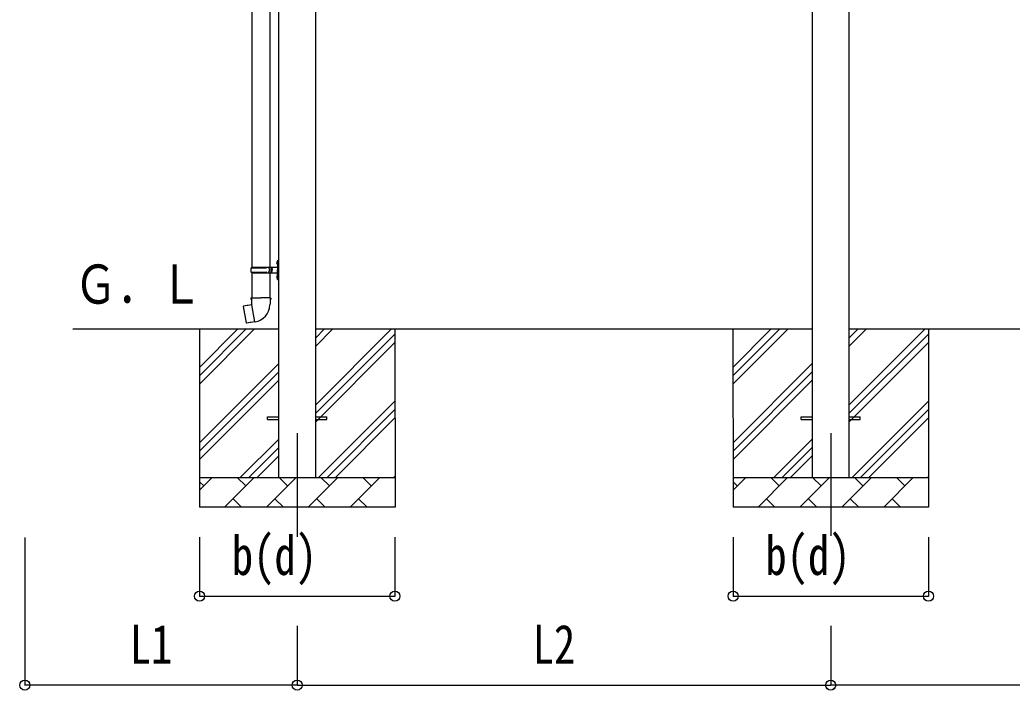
# Model space of a CAD drawing. Units: millimetres, scale not verified. Extents: x -16820 to 16820, y -11880 to 11880.
# Drawn here: x -749 to 2599, y -8573 to -6312 of the extents above; entities that cross this region are included whole.
import ezdxf
from ezdxf.enums import TextEntityAlignment as Align

# ---------------------------------------------------------------- set-up
doc = ezdxf.new("R2010")
doc.units = ezdxf.units.MM
doc.header["$LTSCALE"] = 50
for name, color, linetype in [('0-3_YKK_12', 2, 'Continuous'), ('0-4_YKK_13', 4, 'Continuous'), ('0-5_YKK_A1', 4, 'Continuous'), ('0-6_YKK_D', 6, 'Continuous')]:
    doc.layers.add(name, color=color, linetype=linetype)
doc.styles.add('ＭＳ ゴシック', font='')
doc.styles.get('ＭＳ ゴシック').set_extended_font_data('MS Gothic')

msp = doc.modelspace()

# ---------------------------------------------------------------- linework, layer by layer
at = {"layer": '0-3_YKK_12'}
for p, q in [((186.27, -7706.09), (186.27, -8055.67)), ((1986.27, -7706.09), (1986.27, -8052.28))]:
    msp.add_line(p, q, dxfattribs=at)
at = {"layer": '0-4_YKK_13'}
for p, q in [((33.77, -6242.58), (33.77, -7147.09)), ((93.77, -6242.58), (93.77, -7147.09)), ((117.47, -7129.94), (119.52, -7130.94)), ((118.74, -7127.94), (119.37, -7127.94)), ((118.74, -7127.94), (118.74, -7136.24)), ((119.37, -7127.94), (119.37, -7136.24)), ((119.37, -7127.94), (119.77, -7128.34)), ((119.52, -7130.94), (120.13, -7132.09)), ((119.77, -7124.09), (122.77, -7122.59)), ((119.77, -7124.09), (119.77, -7156.09)), ((119.77, -7128.34), (119.77, -7135.84)), ((122.77, -7122.59), (122.77, -7156.09)), ((122.77, -7122.59), (123.77, -7122.59)), ((123.77, -7122.59), (123.77, -7156.09)), ((30.77, -7149.09), (81.11, -7149.09)), ((30.77, -7163.09), (81.11, -7163.09)), ((31.77, -7147.09), (117.77, -7147.09)), ((31.77, -7147.09), (31.77, -7149.09)), ((31.77, -7165.09), (31.77, -7163.09)), ((90.77, -7147.09), (90.77, -7151.59)), ((90.77, -7151.59), (92.77, -7151.59)), ((90.77, -7165.09), (90.77, -7160.59)), ((90.77, -7160.59), (92.77, -7160.59)), ((92.77, -7151.59), (92.77, -7156.09)), ((92.77, -7160.59), (92.77, -7156.09)), ((98.77, -7147.09), (98.77, -7156.09)), ((98.77, -7151.59), (101.77, -7151.59)), ((98.77, -7165.09), (98.77, -7156.09)), ((98.77, -7160.59), (101.77, -7160.59)), ((101.77, -7151.59), (101.77, -7156.09)), ((101.77, -7160.59), (101.77, -7156.09)), ((118.74, -7136.24), (119.37, -7136.24)), ((119.37, -7136.24), (119.77, -7135.84)), ((119.77, -7188.09), (119.77, -7156.09)), ((122.77, -7189.59), (122.77, -7156.09)), ((123.77, -7189.59), (123.77, -7156.09)), ((31.77, -7165.09), (117.77, -7165.09)), ((33.77, -7165.09), (33.77, -7250.02)), ((93.77, -7165.09), (93.77, -7250.02)), ((117.47, -7177.94), (119.52, -7178.94)), ((118.74, -7175.94), (119.37, -7175.94)), ((118.74, -7175.94), (118.74, -7184.24)), ((118.74, -7184.24), (119.37, -7184.24)), ((119.37, -7175.94), (119.37, -7184.24)), ((119.37, -7175.94), (119.77, -7176.34)), ((119.37, -7184.24), (119.77, -7183.84)), ((119.52, -7178.94), (120.13, -7180.09)), ((119.77, -7176.34), (119.77, -7183.84)), ((119.77, -7188.09), (122.77, -7189.59)), ((122.77, -7189.59), (123.77, -7189.59)), ((31.92, -7250.02), (29.77, -7250.8)), ((29.77, -7250.8), (29.77, -7254.42)), ((29.77, -7254.42), (32.02, -7255.23)), ((31.92, -7250.02), (63.77, -7250.02)), ((31.92, -7250.02), (32.02, -7255.23)), ((32.02, -7255.23), (32.27, -7270.02)), ((95.62, -7250.02), (63.77, -7250.02)), ((97.77, -7254.42), (95.53, -7255.23)), ((95.62, -7250.02), (97.77, -7250.8)), ((97.77, -7250.8), (97.77, -7254.42)), ((5.31, -7278.47), (4.51, -7279.64)), ((4.51, -7279.64), (14.13, -7334.2)), ((33.18, -7273.22), (5.31, -7278.47)), ((18.06, -7275.87), (17.85, -7276.11)), ((32.27, -7270.02), (33.62, -7272.02)), ((43.54, -7330.52), (33.4, -7273.04)), ((33.43, -7272.22), (33.43, -7272.93)), ((33.62, -7272.02), (33.59, -7272.02)), ((93.96, -7271.96), (93.89, -7274.12)), ((95.28, -7270.02), (93.96, -7271.96)), ((43.84, -7331.28), (43.6, -7330.62)), ((28.15, -7333.11), (27.87, -7332.95)), ((86.27, -7651.59), (123.77, -7651.59)), ((86.27, -7660.59), (86.27, -7651.59)), ((86.27, -7660.59), (123.77, -7660.59)), ((248.77, -7651.59), (286.27, -7651.59)), ((248.77, -7660.59), (286.27, -7660.59)), ((286.27, -7660.59), (286.27, -7651.59)), ((1886.27, -7651.59), (1923.77, -7651.59)), ((1886.27, -7660.59), (1886.27, -7651.59)), ((1886.27, -7660.59), (1923.77, -7660.59)), ((2048.77, -7651.59), (2086.27, -7651.59)), ((2048.77, -7660.59), (2086.27, -7660.59)), ((2086.27, -7660.59), (2086.27, -7651.59))]:
    msp.add_line(p, q, dxfattribs=at)
for points in [[(117.47, -7134.24), (119.52, -7133.24), (120.13, -7132.09)], [(117.47, -7182.24), (119.52, -7181.24), (120.13, -7180.09)], [(95.62, -7250.02), (95.53, -7255.23), (95.28, -7270.02)], [(20.3, -7275.65), (20.02, -7275.5), (18.06, -7275.87)], [(43.27, -7330.42), (15.29, -7335.02), (14.13, -7334.2)], [(30.34, -7332.55), (30.12, -7332.79), (28.15, -7333.11)]]:
    msp.add_lwpolyline(points, dxfattribs=at)
for centre, radius, start, end in [((123.07, -7132.09), 6, 136.21765, 223.78235), ((79.52, -7156.09), 49.25, 171.82876, 180.00002), ((79.52, -7156.09), 49.25, 180.00002, 188.17127), ((81.11, -7147.09), 2, 270, 359.99998), ((81.11, -7165.09), 2, 0.00005, 90.00004), ((117.77, -7145.09), 2, 270, 359.99998), ((123.07, -7180.09), 6, 136.21765, 223.78235), ((117.77, -7167.09), 2, 0.00005, 90.00004), ((33.13, -7272.93), 0.3, 280.66842, 0), ((33.63, -7272.22), 0.2, 100, 180), ((33.62, -7272.02), 60.3, 279.96938, 358), ((43.32, -7330.72), 0.3, 20, 99.33158), ((44.03, -7331.21), 0.2, 200, 279.96938)]:
    msp.add_arc(centre, radius, start, end, dxfattribs=at)
at = {"layer": '0-5_YKK_A1'}
for p, q in [((1923.77, -4998.59), (1923.77, -7856.09)), ((2048.77, -7856.09), (2048.77, -4998.59)), ((123.77, -5058.59), (123.77, -7856.09)), ((248.77, -7856.09), (248.77, -5058.59)), ((123.77, -7356.09), (-570.39, -7356.09)), ((-143.45, -7356.09), (-142.97, -7956)), ((-143.35, -7484.55), (-15.1, -7356.09)), ((-143.32, -7512.83), (13.16, -7356.09)), ((-143.3, -7541.11), (41.41, -7356.09)), ((248.67, -7384.91), (277.44, -7356.09)), ((248.69, -7413.19), (305.69, -7356.09)), ((1923.77, -7356.09), (248.77, -7356.09)), ((248.85, -7611.15), (503.48, -7356.09)), ((515.87, -7356.09), (516.34, -7956)), ((1656.55, -7356.09), (1657.03, -7956)), ((1656.65, -7484.55), (1784.9, -7356.09)), ((1656.68, -7512.83), (1813.16, -7356.09)), ((1656.7, -7541.11), (1841.41, -7356.09)), ((2048.67, -7384.91), (2077.44, -7356.09)), ((2048.69, -7413.19), (2105.69, -7356.09)), ((3723.77, -7356.09), (2048.77, -7356.09)), ((2048.85, -7611.15), (2303.48, -7356.09)), ((2315.87, -7356.09), (2316.34, -7956)), ((248.87, -7639.43), (515.88, -7371.97)), ((2048.87, -7639.43), (2315.88, -7371.97)), ((248.89, -7667.71), (515.9, -7400.25)), ((2048.89, -7667.71), (2315.9, -7400.25)), ((-143.14, -7739.07), (123.87, -7471.61)), ((1656.86, -7739.07), (1923.87, -7471.61)), ((-143.12, -7767.35), (123.89, -7499.89)), ((-143.1, -7795.63), (123.91, -7528.17)), ((1656.88, -7767.35), (1923.89, -7499.89)), ((1656.9, -7795.63), (1923.91, -7528.17)), ((258.69, -7856.02), (516.06, -7598.21)), ((2058.69, -7856.02), (2316.06, -7598.21)), ((286.94, -7856.02), (516.08, -7626.49)), ((2086.94, -7856.02), (2316.08, -7626.49)), ((315.2, -7856.02), (516.1, -7654.77)), ((2115.2, -7856.02), (2316.1, -7654.77)), ((-5.59, -7856.02), (124.07, -7726.13)), ((1794.41, -7856.02), (1924.07, -7726.13)), ((22.66, -7856.02), (124.09, -7754.41)), ((1822.66, -7856.02), (1924.09, -7754.41)), ((50.92, -7856.02), (124.11, -7782.69)), ((1850.92, -7856.02), (1924.11, -7782.69)), ((-143.05, -7856.02), (516.26, -7856.02)), ((-143.02, -7898.9), (-100.2, -7856.02)), ((-58.74, -7956), (41.07, -7856.02)), ((12.57, -7884.56), (-15.97, -7856.02)), ((82.53, -7956), (182.35, -7856.02)), ((153.85, -7884.56), (125.3, -7856.02)), ((223.81, -7956), (323.62, -7856.02)), ((295.12, -7884.56), (266.57, -7856.02)), ((365.08, -7956), (464.9, -7856.02)), ((436.4, -7884.56), (407.85, -7856.02)), ((512.98, -7856.02), (516.26, -7852.73)), ((1656.95, -7856.02), (2316.26, -7856.02)), ((1656.98, -7898.9), (1699.8, -7856.02)), ((1741.26, -7956), (1841.07, -7856.02)), ((1812.57, -7884.56), (1784.03, -7856.02)), ((1882.53, -7956), (1982.35, -7856.02)), ((1953.85, -7884.56), (1925.3, -7856.02)), ((2023.81, -7956), (2123.62, -7856.02)), ((2095.12, -7884.56), (2066.57, -7856.02)), ((2165.08, -7956), (2264.9, -7856.02)), ((2236.4, -7884.56), (2207.85, -7856.02)), ((2312.98, -7856.02), (2316.26, -7852.73)), ((-128.7, -7884.56), (-143.04, -7870.23)), ((1671.3, -7884.56), (1656.96, -7870.23)), ((-30.24, -7927.45), (-1.7, -7956)), ((111.03, -7927.45), (139.58, -7956)), ((252.31, -7927.45), (280.85, -7956)), ((393.58, -7927.45), (422.13, -7956)), ((1769.76, -7927.45), (1798.3, -7956)), ((1911.03, -7927.45), (1939.58, -7956)), ((2052.31, -7927.45), (2080.85, -7956)), ((2193.58, -7927.45), (2222.13, -7956)), ((516.34, -7956), (-142.97, -7956)), ((2316.34, -7956), (1657.03, -7956))]:
    msp.add_line(p, q, dxfattribs=at)
at = {"layer": '0-6_YKK_D'}
for p, q in [((-732.42, -8058), (-732.42, -8557)), ((-142.89, -8057), (-142.89, -8257)), ((516.16, -8057), (516.16, -8257)), ((1657.03, -8057), (1657.03, -8257)), ((2316.34, -8057), (2316.34, -8257)), ((-142.89, -8256), (516.16, -8256)), ((1657.03, -8256), (2316.34, -8256)), ((186.27, -8356.14), (186.27, -8557)), ((186.27, -8356.14), (186.27, -8557)), ((1986.27, -8356.14), (1986.27, -8557)), ((1986.27, -8356.14), (1986.27, -8557.2)), ((186.27, -8556), (-732.42, -8556)), ((186.27, -8556), (1986.27, -8556)), ((3786.27, -8556.2), (1986.27, -8556.2))]:
    msp.add_line(p, q, dxfattribs=at)
for centre in [(-142.89, -8256), (516.16, -8256), (1657.03, -8256), (2316.34, -8256), (-732.42, -8556), (186.27, -8556), (186.27, -8556), (1986.27, -8556), (1986.27, -8556.2)]:
    msp.add_circle(centre, 17, dxfattribs=at)

# ---------------------------------------------------------------- texts
at = {"layer": '0-5_YKK_A1', "style": 'ＭＳ ゴシック', "width": 0.8}
msp.add_text('Ｇ．Ｌ', height=132, dxfattribs=at).set_placement((-565.55, -7309.24), align=Align.BOTTOM_LEFT)
at = {"layer": '0-6_YKK_D', "style": 'ＭＳ ゴシック', "width": 0.8}
for s, p in [('b(d)', (-34.16, -8224)), ('b(d)', (1765.89, -8224)), ('L1', (-378.67, -8524)), ('L2', (980.67, -8524))]:
    msp.add_text(s, height=132, dxfattribs=at).set_placement(p, align=Align.BOTTOM_LEFT)

doc.saveas('drawing.dxf')
